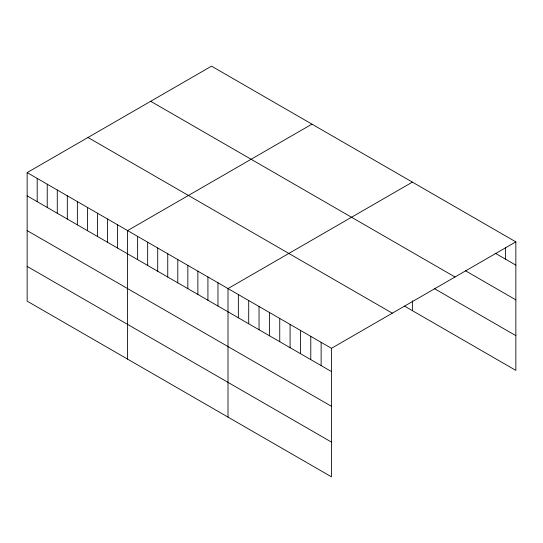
<?xml version="1.0" encoding="UTF-8"?>
<svg xmlns="http://www.w3.org/2000/svg" width="543" height="543" viewBox="0 0 543 543"><rect width="100%" height="100%" fill="white"/><g stroke="black" fill="none" stroke-linecap="round" stroke-linejoin="round"><path stroke-width="0.81" d="M27.15 172.606L331.474 348.307L331.474 476.842L27.15 301.141L27.15 172.606L211.526 66.158L515.85 241.859L515.85 370.394L404.487 306.096M311.954 124.143L127.578 230.592L127.578 359.12M412.381 182.122L228.006 288.571L228.006 417.099M331.474 348.307L515.85 241.859M495.155 253.174L515.85 265.12M465.494 270.787L515.85 299.858M150.683 101.29L455.007 276.991M434.454 288.659L515.85 335.655M87.993 137.481L392.317 313.182M27.15 195.867L331.474 371.568M27.15 230.605L331.474 406.307M27.15 266.403L331.474 442.097M505.506 247.52L505.506 259.147M412.381 300.727L412.381 310.65M321.13 342.334L321.13 365.595M310.779 336.361L310.779 359.622M300.435 330.388L300.435 353.649M290.084 324.415L290.084 347.676M279.74 318.442L279.74 341.703M269.396 312.469L269.396 335.73M259.045 306.49L259.045 329.75M248.701 300.517L248.701 323.777M238.35 294.544L238.35 317.804M217.96 282.774L217.96 306.035M207.921 276.978L207.921 300.238M197.876 271.174L197.876 294.435M187.837 265.378L187.837 288.638M177.792 259.581L177.792 282.842M167.746 253.785L167.746 277.045M157.708 247.981L157.708 271.242M147.662 242.185L147.662 265.446M137.623 236.388L137.623 259.649M117.532 224.788L117.532 248.049M107.494 218.992L107.494 242.253M97.448 213.195L97.448 236.456M87.409 207.399L87.409 230.66M77.364 201.602L77.364 224.863M67.318 195.799L67.318 219.06M57.28 190.002L57.28 213.263M47.234 184.206L47.234 207.467M37.195 178.409L37.195 201.67"/></g></svg>
